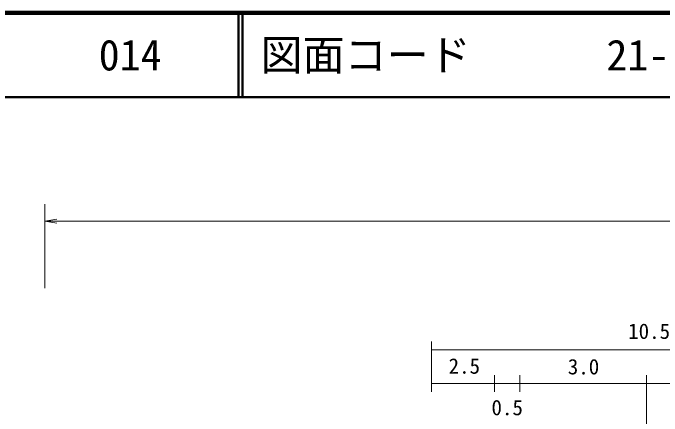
# Model space of a CAD drawing. Units: millimetres, scale not verified. Extents: x 40000 to 680000, y 20000 to 380000.
# Drawn here: x 90948 to 168135, y 332067 to 380000 of the extents above; entities that cross this region are included whole.
import ezdxf
from ezdxf.enums import TextEntityAlignment as Align

# ---------------------------------------------------------------- set-up
doc = ezdxf.new("R2010")
doc.units = ezdxf.units.MM
doc.header["$LTSCALE"] = 1000
for name, color, linetype, lineweight in [('M-STR-HTXT', 7, 'Continuous', 13), ('M-STR-STR3', 7, 'Continuous', 13), ('M-TTL', 7, 'Continuous', 13), ('M-TTL-LINE', 7, 'Continuous', 50)]:
    doc.layers.add(name, color=color, linetype=linetype, lineweight=lineweight)
doc.layers.add('M-TTL-TXT', color=7, linetype='Continuous')
doc.styles.add('ＭＳ ゴシック', font='')
doc.styles.get('ＭＳ ゴシック').set_extended_font_data('MS Gothic')

# ---------------------------------------------------------------- blocks, each defined once
blk = doc.blocks.new('open_arrow')
at = {"color": 0, "linetype": 'Continuous', "lineweight": -2}
blk.add_lwpolyline([(7.5, 1.25), (0, 0), (7.5, -1.25)], dxfattribs=at)

msp = doc.modelspace()

# ---------------------------------------------------------------- linework, layer by layer
at = {"layer": 'M-STR-HTXT'}
for p, q in [((140729, 334930), (140729, 340930)), ((191729, 339930), (140729, 339930)), ((148229, 336930), (148229, 334930)), ((151229, 336930), (151229, 334930)), ((166306, 324018), (166306, 336944)), ((191729, 335930), (140729, 335930))]:
    msp.add_line(p, q, dxfattribs=at)
at = {"layer": 'M-STR-STR3'}
for p, q in [((94734, 347257), (94734, 357257)), ((264718, 355257), (94734, 355257))]:
    msp.add_line(p, q, dxfattribs=at)
at = {"layer": 'M-TTL', "color": 2, "lineweight": 140}
msp.add_line((680000, 380000), (40000, 380000), dxfattribs=at)
at = {"layer": 'M-TTL-LINE'}
for p, q in [((117750, 380000), (117750, 370000)), ((118250, 380000), (118250, 370000)), ((40000, 370000), (680000, 370000))]:
    msp.add_line(p, q, dxfattribs=at)

# ---------------------------------------------------------------- block references
at = {"layer": 'M-STR-STR3', "xscale": 193, "yscale": 193}
msp.add_blockref('open_arrow', (94734, 355257), dxfattribs=at)

# ---------------------------------------------------------------- texts
at = {"layer": 'M-STR-HTXT', "style": 'ＭＳ ゴシック'}
for s, p in [('10.5', (164107, 340687)), ('2.5', (142754, 336546)), ('3.0', (156928, 336467)), ('0.5', (147851, 331609))]:
    msp.add_text(s, height=1833, dxfattribs=at).set_placement(p, align=Align.BOTTOM_LEFT)
at = {"layer": 'M-TTL-TXT', "style": 'ＭＳ ゴシック'}
for s, p in [('014', (101142, 375000)), ('図面コード', (120380, 375000)), ('21-0', (161521, 375000))]:
    msp.add_text(s, height=3666, dxfattribs=at).set_placement(p, align=Align.MIDDLE_LEFT)

doc.saveas('drawing.dxf')
